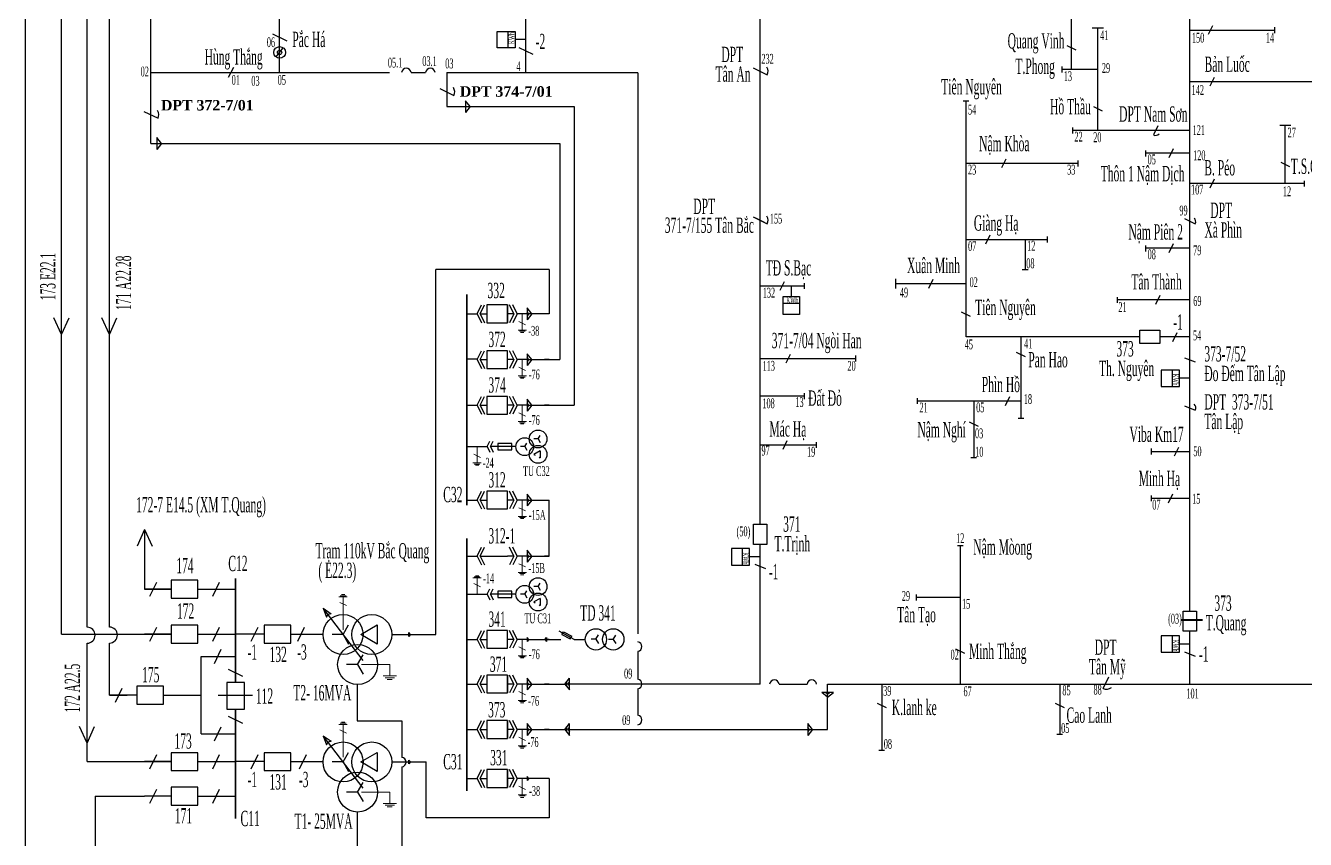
# Model space of a CAD drawing. Header units: inches. Extents: x 5954 to 16840, y 1852 to 5708.
# Drawn here: x 14500 to 15159, y 2103 to 2522 of the extents above; entities that cross this region are included whole.
import ezdxf

# ---------------------------------------------------------------- set-up
doc = ezdxf.new("R2010")
doc.units = ezdxf.units.IN
doc.header["$LTSCALE"] = 0.007
doc.header["$MEASUREMENT"] = 0
doc.layers.get('0').update_dxf_attribs({"color": 8, "lineweight": 25})
for name, color, linetype, lineweight in [('0.4+6kV', 6, 'Continuous', 25), ('DZ 22+10', 170, 'Continuous', 25), ('DZ 35', 30, 'Continuous', 25), ('DZ110', 1, 'Continuous', 25), ('TC 110', 1, 'Continuous', 35), ('TC 35', 30, 'Continuous', 35), ('Tiep dat', 7, 'Continuous', 15)]:
    doc.layers.add(name, color=color, linetype=linetype, lineweight=lineweight)
doc.layers.add('Chu', color=7, linetype='Continuous')
doc.layers.add('so', color=7, linetype='Continuous')
doc.styles.add('chu', font='times.ttf', dxfattribs={"width": 0.5, "height": 0.2})
doc.styles.get("Standard").update_dxf_attribs({"font": 'tahoma.ttf'})

msp = doc.modelspace()

# ---------------------------------------------------------------- linework, layer by layer
at = {"color": 0}
msp.add_lwpolyline([(16839.72, 1851.86), (14499.79, 1851.86), (14499.79, 3531.81), (16839.72, 3531.81)], close=True, dxfattribs=at)
at = {"layer": '0.4+6kV', "color": 170, "ltscale": 0.06}
msp.add_line((14628.8, 2505.45), (14632.55, 2510.18), dxfattribs=at)
msp.add_line((14628.8, 2505.45), (14632.55, 2510.18), dxfattribs=at)
for radius in [3.02, 3.02, 1.11]:
    msp.add_circle((14630.68, 2507.82), radius, dxfattribs=at)
at = {"layer": 'DZ 22+10', "color": 170}
for p, q in [((14670.87, 2192.59), (14673.7, 2197.5)), ((14670.87, 2192.59), (14665.2, 2192.59)), ((14670.87, 2192.59), (14673.7, 2187.69)), ((14670.55, 2182.3), (14670.55, 2163.51)), ((14670.55, 2163.51), (14693.67, 2163.51)), ((14693.67, 2163.51), (14693.67, 2144.75)), ((14693.67, 2139.86), (14693.67, 2071.73)), ((14670.87, 2126.92), (14673.7, 2131.83)), ((14670.87, 2126.92), (14665.2, 2126.92)), ((14670.87, 2126.92), (14673.7, 2122.01)), ((14670.87, 2058.38), (14670.87, 2116.62))]:
    msp.add_line(p, q, dxfattribs=at)
for centre in [(14670.87, 2192.59), (14670.87, 2126.92)]:
    msp.add_circle(centre, 10.3, dxfattribs=at)
msp.add_arc((14693.33, 2142.31), 2.47, 277.91501, 82.08499, dxfattribs=at)
at = {"layer": 'DZ 35'}
for p, q in [((14878.25, 2264.79), (14878.25, 2773.94)), ((15099.69, 2220.02), (15099.69, 2721.22)), ((14630.68, 2497.53), (14630.67, 2586.49)), ((14564.35, 2460.92), (14564.35, 2579.9)), ((15038.63, 2499.03), (15038.63, 2551.69)), ((14757.54, 2497.53), (14757.54, 2525.6)), ((15055.06, 2520.3), (15049.36, 2520.3)), ((15052.21, 2467.64), (15052.21, 2520.3)), ((15099.69, 2519.3), (15143.43, 2519.3)), ((15111.27, 2521.59), (15109.05, 2517)), ((15143.43, 2517.78), (15143.43, 2520.81)), ((14627.01, 2517.37), (14634.34, 2513.81)), ((14748.35, 2510.24), (14748.35, 2518.66)), ((14757.54, 2514.45), (14752.09, 2514.45)), ((14753.87, 2510.43), (14761.2, 2506.87)), ((15036.33, 2511.4), (15040.92, 2509.18)), ((14606.99, 2500.14), (14604.14, 2494.93)), ((14874.58, 2499.86), (14881.91, 2496.3)), ((15033.61, 2500.54), (15033.61, 2497.52)), ((14564.35, 2497.53), (14619.21, 2497.53)), ((14581.86, 2497.53), (14687.28, 2497.53)), ((14698.37, 2497.53), (14705.57, 2497.53)), ((14698.54, 2497.53), (14705.57, 2497.53)), ((14698.71, 2497.53), (14705.91, 2497.53)), ((14705.57, 2497.53), (14705.91, 2497.53)), ((14716.81, 2497.53), (14815.2, 2497.53)), ((14716.81, 2497.53), (14716.81, 2479.9)), ((14815.2, 2497.38), (14815.2, 2208.4)), ((15052.21, 2499.03), (15033.61, 2499.03)), ((15181.42, 2492.68), (15099.69, 2492.68)), ((15112.19, 2494.98), (15109.97, 2490.39)), ((14713.15, 2489.24), (14720.47, 2485.69)), ((14716.81, 2479.9), (14782.36, 2479.95)), ((14728.9, 2479.9), (14726.5, 2482.94)), ((14726.5, 2482.94), (14726.5, 2476.86)), ((14728.9, 2479.9), (14726.5, 2476.86)), ((14782.36, 2479.9), (14782.48, 2326.12)), ((14985.84, 2482.71), (14982.82, 2482.71)), ((14984.33, 2361.29), (14984.33, 2482.71)), ((15049.92, 2480.01), (15054.5, 2477.79)), ((14560.68, 2477.43), (14568.01, 2473.88)), ((15039.19, 2469.15), (15039.19, 2466.13)), ((15099.69, 2467.64), (15039.19, 2467.64)), ((15083.09, 2469.93), (15080.87, 2465.35)), ((15151.62, 2470.17), (15145.91, 2470.17)), ((15148.77, 2440.24), (15148.77, 2470.17)), ((14564.35, 2460.92), (14775.06, 2460.92)), ((14569.83, 2460.92), (14567.43, 2463.96)), ((14567.43, 2463.96), (14567.43, 2457.88)), ((14569.83, 2460.92), (14567.43, 2457.88)), ((14775.06, 2460.92), (14775.06, 2349.63)), ((15002.84, 2448.47), (15005.06, 2453.05)), ((15076.89, 2454.24), (15076.89, 2457.26)), ((15099.69, 2455.86), (15076.89, 2455.86)), ((15091.1, 2458.15), (15088.88, 2453.57)), ((14984.33, 2450.76), (15042.01, 2450.76)), ((15042.01, 2449.14), (15042.01, 2452.17)), ((15146.47, 2451.24), (15151.06, 2449.02)), ((15158.66, 2440.24), (15099.69, 2440.24)), ((15112.19, 2442.53), (15109.97, 2437.95)), ((15158.66, 2438.73), (15158.66, 2441.75)), ((14874.58, 2423.08), (14881.91, 2419.53)), ((14880.54, 2420.19), (14875.95, 2422.42)), ((15096.96, 2422.22), (15102.41, 2419.57)), ((14994.52, 2409.23), (14996.75, 2413.82)), ((14984.33, 2411.52), (15026.31, 2411.52)), ((15014.74, 2411.52), (15014.74, 2395.95)), ((15026.31, 2410.01), (15026.31, 2413.04)), ((15076.89, 2405.34), (15076.89, 2408.37)), ((15099.69, 2406.96), (15076.89, 2406.96)), ((15091.1, 2409.25), (15088.88, 2404.67)), ((14711.19, 2208.05), (14711.19, 2396.09)), ((14769.62, 2396.09), (14711.19, 2396.09)), ((14769.62, 2396.09), (14769.62, 2373.17)), ((15013.23, 2395.95), (15016.26, 2395.95)), ((14878.25, 2387.63), (14901.04, 2387.63)), ((14888.53, 2385.33), (14890.75, 2389.92)), ((14894.26, 2387.63), (14894.26, 2382.18)), ((14901.04, 2386), (14901.04, 2389.03)), ((14948.13, 2386.3), (14948.13, 2391.14)), ((14984.33, 2388.72), (14948.13, 2388.72)), ((14965.12, 2386.43), (14967.34, 2391.01)), ((15062.12, 2381.83), (15062.12, 2378.81)), ((15084.09, 2382.61), (15081.86, 2378.03)), ((14732.43, 2373.17), (14734.65, 2377.75)), ((14734.05, 2373.17), (14736.27, 2377.75)), ((14748.04, 2377.75), (14748.04, 2368.6)), ((14751.41, 2373.17), (14749.19, 2377.75)), ((14753.03, 2373.17), (14750.81, 2377.75)), ((14760.67, 2373.17), (14758.28, 2376.21)), ((14758.28, 2376.21), (14758.28, 2370.14)), ((14759.07, 2373.17), (14758.28, 2374.19)), ((14758.28, 2374.19), (14758.28, 2372.16)), ((14898.47, 2378.43), (14890.05, 2378.43)), ((14986.62, 2371.81), (14982.04, 2374.04)), ((15099.69, 2380.32), (15062.12, 2380.32)), ((14727.19, 2373.17), (14732.43, 2373.17)), ((14732.43, 2373.17), (14734.65, 2368.6)), ((14734.05, 2373.17), (14737.42, 2373.17)), ((14734.05, 2373.17), (14736.27, 2368.6)), ((14750.79, 2373.17), (14748.04, 2373.17)), ((14751.41, 2373.17), (14748.04, 2373.17)), ((14751.41, 2373.17), (14749.19, 2368.6)), ((14753.03, 2373.17), (14750.81, 2368.6)), ((14758.28, 2373.17), (14753.03, 2373.17)), ((14759.07, 2373.17), (14758.28, 2372.16)), ((14760.67, 2373.17), (14758.28, 2370.14)), ((14769.62, 2373.17), (14759.07, 2373.17)), ((15052.56, 2361.29), (14984.33, 2361.29)), ((15012.63, 2361.29), (15012.63, 2319.44)), ((15073.9, 2361.29), (15052.56, 2361.29)), ((15099.69, 2361.29), (15084.21, 2361.29)), ((15090.84, 2359), (15093.06, 2363.58)), ((14732.43, 2349.63), (14734.65, 2354.2)), ((14734.05, 2349.63), (14736.27, 2354.2)), ((14751.41, 2349.63), (14749.19, 2354.2)), ((14753.03, 2349.63), (14750.81, 2354.2)), ((14727.19, 2350.06), (14732.43, 2350.06)), ((14732.43, 2349.63), (14734.65, 2345.05)), ((14734.05, 2349.63), (14737.42, 2349.63)), ((14734.05, 2349.63), (14736.27, 2345.05)), ((14750.79, 2349.63), (14748.04, 2349.63)), ((14751.41, 2349.63), (14748.04, 2349.63)), ((14751.41, 2349.63), (14749.19, 2345.05)), ((14753.03, 2349.63), (14750.81, 2345.05)), ((14758.28, 2349.63), (14753.03, 2349.63)), ((14760.67, 2349.63), (14758.28, 2352.66)), ((14758.28, 2352.66), (14758.28, 2346.59)), ((14759.07, 2349.63), (14758.28, 2350.64)), ((14758.28, 2350.64), (14758.28, 2348.61)), ((14759.07, 2349.63), (14758.28, 2348.61)), ((14760.67, 2349.63), (14758.28, 2346.59)), ((14759.07, 2349.63), (14775.06, 2349.63)), ((14769.62, 2349.63), (14767.06, 2349.63)), ((14878.25, 2350.18), (14927.55, 2350.18)), ((14891.64, 2347.89), (14893.87, 2352.47)), ((14927.55, 2348.66), (14927.55, 2351.68)), ((15014.92, 2351.12), (15010.34, 2353.35)), ((15096.94, 2350.61), (15102.43, 2348.39)), ((15090.5, 2344.23), (15090.5, 2335.81)), ((15099.69, 2340.02), (15094.24, 2340.02)), ((14732.43, 2326.12), (14734.65, 2330.7)), ((14734.05, 2326.12), (14736.27, 2330.7)), ((14751.41, 2326.12), (14749.19, 2330.7)), ((14753.03, 2326.12), (14750.81, 2330.7)), ((14760.67, 2326.12), (14758.28, 2329.16)), ((14758.28, 2329.16), (14758.28, 2323.09)), ((14878.25, 2330.93), (14901.04, 2330.93)), ((14901.04, 2329.3), (14901.04, 2332.33)), ((14959.33, 2326.77), (14959.33, 2329.8)), ((15012.63, 2328.29), (14959.33, 2328.29)), ((14988.27, 2328.29), (14988.27, 2299.01)), ((15004.74, 2326), (15006.96, 2330.58)), ((14727.19, 2326.12), (14732.43, 2326.12)), ((14732.43, 2326.12), (14734.65, 2321.55)), ((14734.05, 2326.12), (14737.42, 2326.12)), ((14734.05, 2326.12), (14736.27, 2321.55)), ((14750.79, 2326.12), (14748.04, 2326.12)), ((14751.41, 2326.12), (14748.04, 2326.12)), ((14751.41, 2326.12), (14749.19, 2321.55)), ((14753.03, 2326.12), (14750.81, 2321.55)), ((14758.28, 2326.12), (14753.03, 2326.12)), ((14759.07, 2326.12), (14758.28, 2327.14)), ((14758.28, 2327.14), (14758.28, 2325.11)), ((14759.07, 2326.12), (14758.28, 2325.11)), ((14760.67, 2326.12), (14758.28, 2323.09)), ((14759.07, 2326.12), (14782.48, 2326.12)), ((14769.62, 2326.12), (14767.06, 2326.12)), ((15096.94, 2325.88), (15102.43, 2323.66)), ((14985.98, 2317.61), (14990.56, 2315.38)), ((15011.12, 2319.44), (15014.14, 2319.44)), ((14763.83, 2308.75), (14761.72, 2308.75)), ((14763.83, 2308.75), (14764.88, 2310.58)), ((14763.83, 2308.75), (14764.88, 2306.93)), ((14890.03, 2303.44), (14892.25, 2308.02)), ((14727.19, 2304.79), (14737.67, 2304.79)), ((14737.67, 2304.79), (14739.05, 2307.62)), ((14737.67, 2304.79), (14739.05, 2301.96)), ((14739.3, 2304.79), (14740.67, 2307.62)), ((14752.38, 2304.79), (14739.3, 2304.79)), ((14739.3, 2304.79), (14740.67, 2301.96)), ((14743.03, 2306.39), (14743.03, 2303.18)), ((14750.33, 2306.39), (14743.03, 2306.39)), ((14743.03, 2303.18), (14750.33, 2303.18)), ((14750.33, 2303.18), (14750.33, 2306.39)), ((14756.96, 2304.79), (14754.85, 2304.79)), ((14756.96, 2304.79), (14758.01, 2306.61)), ((14756.96, 2304.79), (14758.01, 2302.96)), ((14764.88, 2302.65), (14761.72, 2300.82)), ((14764.88, 2302.65), (14764.88, 2299)), ((14878.25, 2305.73), (14907.26, 2305.73)), ((14907.26, 2304.11), (14907.26, 2307.13)), ((15079.76, 2303.8), (15079.76, 2300.77)), ((15079.76, 2302.29), (15099.69, 2302.29)), ((15091.69, 2299.99), (15093.92, 2304.58)), ((14761.72, 2300.82), (14762.4, 2300.43)), ((14764.33, 2299.32), (14764.88, 2299)), ((14989.78, 2299.01), (14986.76, 2299.01)), ((14732.43, 2277.27), (14734.65, 2281.85)), ((14734.05, 2277.27), (14736.27, 2281.85)), ((14751.41, 2277.27), (14749.19, 2281.85)), ((14753.03, 2277.27), (14750.81, 2281.85)), ((14727.19, 2277.27), (14732.43, 2277.27)), ((14732.43, 2277.27), (14734.65, 2272.69)), ((14734.05, 2277.27), (14737.42, 2277.27)), ((14734.05, 2277.27), (14736.27, 2272.69)), ((14750.79, 2277.27), (14748.04, 2277.27)), ((14751.41, 2277.27), (14748.04, 2277.27)), ((14751.41, 2277.27), (14749.19, 2272.69)), ((14753.03, 2277.27), (14750.81, 2272.69)), ((14758.28, 2277.27), (14753.03, 2277.27)), ((14760.67, 2277.27), (14758.28, 2280.31)), ((14758.28, 2280.31), (14758.28, 2274.23)), ((14759.07, 2277.27), (14758.28, 2278.28)), ((14758.28, 2278.28), (14758.28, 2276.26)), ((14759.07, 2277.27), (14758.28, 2276.26)), ((14760.67, 2277.27), (14758.28, 2274.23)), ((14759.07, 2277.27), (14769.62, 2277.27)), ((14769.62, 2248.42), (14769.62, 2277.27)), ((15079.76, 2279.7), (15079.76, 2276.68)), ((15079.76, 2278.19), (15099.69, 2278.19)), ((15088.61, 2275.9), (15090.83, 2280.48)), ((14732.43, 2248.42), (14734.65, 2252.99)), ((14734.05, 2248.42), (14736.27, 2252.99)), ((14751.41, 2248.42), (14749.19, 2252.99)), ((14753.03, 2248.42), (14750.81, 2252.99)), ((14760.67, 2248.42), (14758.28, 2251.45)), ((14758.28, 2251.45), (14758.28, 2245.38)), ((14759.07, 2248.42), (14758.28, 2249.43)), ((14758.28, 2249.43), (14758.28, 2247.4)), ((14869.05, 2252.25), (14869.05, 2243.83)), ((14878.25, 2182.53), (14878.25, 2254.47)), ((14979.9, 2253.85), (14982.92, 2253.85)), ((14981.41, 2182.53), (14981.41, 2253.85)), ((14727.19, 2248.42), (14732.43, 2248.42)), ((14732.43, 2248.42), (14734.65, 2243.84)), ((14734.05, 2248.42), (14748.04, 2248.42)), ((14734.05, 2248.42), (14736.27, 2243.84)), ((14750.79, 2248.42), (14748.04, 2248.42)), ((14751.41, 2248.42), (14748.04, 2248.42)), ((14751.41, 2248.42), (14749.19, 2243.84)), ((14753.03, 2248.42), (14750.81, 2243.84)), ((14758.28, 2248.42), (14753.03, 2248.42)), ((14759.07, 2248.42), (14758.28, 2247.4)), ((14760.67, 2248.42), (14758.28, 2245.38)), ((14759.07, 2248.42), (14769.62, 2248.42)), ((14769.62, 2248.42), (14767.06, 2248.42)), ((14878.25, 2248.04), (14872.8, 2248.04)), ((14875.5, 2244.23), (14880.99, 2242.01)), ((14727.19, 2228.75), (14737.67, 2228.75)), ((14737.67, 2228.75), (14739.05, 2231.58)), ((14737.67, 2228.75), (14739.05, 2225.92)), ((14739.3, 2228.75), (14740.67, 2231.58)), ((14752.38, 2228.75), (14739.3, 2228.75)), ((14739.3, 2228.75), (14740.67, 2225.92)), ((14743.03, 2230.36), (14743.03, 2227.14)), ((14750.33, 2230.36), (14743.03, 2230.36)), ((14750.33, 2227.14), (14750.33, 2230.36)), ((14756.96, 2228.75), (14754.85, 2228.75)), ((14756.96, 2228.75), (14758.01, 2230.57)), ((14756.96, 2228.75), (14758.01, 2226.93)), ((14763.83, 2232.71), (14761.72, 2232.71)), ((14763.83, 2232.71), (14764.88, 2234.54)), ((14763.83, 2232.71), (14764.88, 2230.89)), ((14743.03, 2227.14), (14750.33, 2227.14)), ((14764.88, 2226.61), (14761.72, 2224.79)), ((14761.72, 2224.79), (14762.4, 2224.39)), ((14764.33, 2223.28), (14764.88, 2222.96)), ((14764.88, 2226.61), (14764.88, 2222.96)), ((14958.62, 2228.66), (14958.62, 2225.63)), ((14981.41, 2227.04), (14958.62, 2227.04)), ((14672.47, 2208.05), (14680.97, 2212.96)), ((14680.97, 2212.96), (14680.97, 2203.14)), ((14697.32, 2207.04), (14697.32, 2209.07)), ((14698.12, 2208.05), (14697.32, 2209.07)), ((14732.43, 2205.54), (14734.65, 2210.11)), ((14734.05, 2205.54), (14736.27, 2210.11)), ((14751.41, 2205.54), (14749.19, 2210.11)), ((14753.03, 2205.54), (14750.81, 2210.11)), ((14782.45, 2205.54), (14774.7, 2209.69)), ((14776.14, 2208.05), (14776.86, 2209.4)), ((14776.86, 2209.4), (14781.16, 2207.1)), ((14878.25, 2182.53), (14878.25, 2212.34)), ((15099.69, 2182.53), (15099.69, 2209.71)), ((14680.97, 2203.14), (14672.47, 2208.05)), ((14688.44, 2208.05), (14697.32, 2208.05)), ((14698.12, 2208.05), (14697.32, 2207.04)), ((14698.12, 2208.05), (14711.19, 2208.05)), ((14727.19, 2205.54), (14732.43, 2205.54)), ((14732.43, 2205.54), (14734.65, 2200.96)), ((14734.05, 2205.54), (14737.42, 2205.54)), ((14734.05, 2205.54), (14736.27, 2200.96)), ((14750.79, 2205.54), (14748.04, 2205.54)), ((14751.41, 2205.54), (14748.04, 2205.54)), ((14751.41, 2205.54), (14749.19, 2200.96)), ((14753.03, 2205.54), (14750.81, 2200.96)), ((14758.28, 2205.54), (14753.03, 2205.54)), ((14759.07, 2205.54), (14758.28, 2206.55)), ((14758.28, 2206.55), (14758.28, 2204.52)), ((14759.07, 2205.54), (14758.28, 2204.52)), ((14759.07, 2205.54), (14771.67, 2205.54)), ((14764.61, 2205.54), (14767.34, 2205.54)), ((14769.62, 2205.54), (14767.06, 2205.54)), ((14767.34, 2205.54), (14768.14, 2206.55)), ((14767.34, 2205.54), (14768.14, 2204.52)), ((14768.14, 2206.55), (14768.14, 2204.52)), ((14768.14, 2205.54), (14775.55, 2205.54)), ((14776.14, 2208.05), (14780.43, 2205.75)), ((14780.43, 2205.75), (14781.16, 2207.1)), ((14782.45, 2205.54), (14788.12, 2205.54)), ((14793.65, 2205.6), (14791.12, 2205.6)), ((14793.65, 2205.6), (14794.91, 2207.79)), ((14793.65, 2205.6), (14794.91, 2203.42)), ((14802.58, 2205.54), (14800.05, 2205.54)), ((14802.58, 2205.54), (14803.84, 2207.72)), ((14802.58, 2205.54), (14803.84, 2203.35)), ((15090.5, 2207.31), (15090.5, 2198.89)), ((15099.69, 2203.1), (15094.24, 2203.1)), ((14815.2, 2199.37), (14815.2, 2184.97)), ((14983.7, 2198.31), (14979.12, 2200.53)), ((15096.94, 2199.1), (15102.43, 2196.88)), ((14732.43, 2182.53), (14734.65, 2187.11)), ((14734.05, 2182.53), (14736.27, 2187.11)), ((14748.04, 2187.11), (14748.04, 2177.95)), ((14751.41, 2182.53), (14749.19, 2187.11)), ((14753.03, 2182.53), (14750.81, 2187.11)), ((14760.67, 2182.53), (14758.28, 2185.57)), ((14758.28, 2185.57), (14758.28, 2179.49)), ((14759.07, 2182.53), (14758.28, 2183.54)), ((14758.28, 2183.54), (14758.28, 2181.52)), ((14777.62, 2182.53), (14780.01, 2185.57)), ((14777.62, 2182.53), (14778.42, 2183.54)), ((14778.42, 2183.54), (14778.42, 2181.52)), ((14779.21, 2182.53), (14780.01, 2183.54)), ((14780.01, 2179.49), (14780.01, 2185.57)), ((14780.01, 2181.52), (14780.01, 2183.54)), ((15054.95, 2180.24), (15057.88, 2186.29)), ((14727.19, 2182.53), (14732.43, 2182.53)), ((14732.43, 2182.53), (14734.65, 2177.95)), ((14734.05, 2182.53), (14737.42, 2182.53)), ((14734.05, 2182.53), (14736.27, 2177.95)), ((14750.79, 2182.53), (14748.04, 2182.53)), ((14751.41, 2182.53), (14748.04, 2182.53)), ((14751.41, 2182.53), (14749.19, 2177.95)), ((14753.03, 2182.53), (14750.81, 2177.95)), ((14758.28, 2182.53), (14753.03, 2182.53)), ((14759.07, 2182.53), (14758.28, 2181.52)), ((14760.67, 2182.53), (14758.28, 2179.49)), ((14759.07, 2182.53), (14777.62, 2182.53)), ((14769.62, 2182.53), (14767.06, 2182.53)), ((14777.62, 2182.53), (14778.42, 2181.52)), ((14777.62, 2182.53), (14780.01, 2179.49)), ((14779.21, 2182.53), (14780.01, 2181.52)), ((14878.25, 2182.53), (14780.01, 2182.53)), ((14815.2, 2180.09), (14815.2, 2166.48)), ((14888.02, 2182.53), (14902.42, 2182.53)), ((14888.02, 2182.53), (14902.08, 2182.53)), ((14888.02, 2182.53), (14902.42, 2182.53)), ((14902.08, 2182.53), (14902.42, 2182.53)), ((14913, 2175.75), (14909.96, 2178.14)), ((14916.03, 2178.14), (14909.96, 2178.14)), ((14913, 2177.34), (14911.98, 2178.14)), ((14914.01, 2178.14), (14911.98, 2178.14)), ((14913, 2182.53), (14939.97, 2182.53)), ((14913, 2159.11), (14913, 2182.53)), ((14913, 2177.34), (14914.01, 2178.14)), ((14913, 2175.75), (14916.03, 2178.14)), ((14926.48, 2182.53), (15205.57, 2182.53)), ((14940.88, 2182.53), (14940.88, 2148.24)), ((15032.59, 2182.53), (15032.59, 2156.61)), ((14938.59, 2172.61), (14943.17, 2170.39)), ((15030.29, 2172.61), (15034.88, 2170.39)), ((14732.43, 2159.11), (14734.65, 2163.69)), ((14734.05, 2159.11), (14736.27, 2163.69)), ((14748.04, 2163.69), (14748.04, 2154.53)), ((14751.41, 2159.11), (14749.19, 2163.69)), ((14753.03, 2159.11), (14750.81, 2163.69)), ((14727.19, 2159.11), (14732.43, 2159.11)), ((14732.43, 2159.11), (14734.65, 2154.53)), ((14734.05, 2159.11), (14737.42, 2159.11)), ((14734.05, 2159.11), (14736.27, 2154.53)), ((14750.79, 2159.11), (14748.04, 2159.11)), ((14751.41, 2159.11), (14748.04, 2159.11)), ((14751.41, 2159.11), (14749.19, 2154.53)), ((14753.03, 2159.11), (14750.81, 2154.53)), ((14758.28, 2159.11), (14753.03, 2159.11)), ((14760.67, 2159.11), (14758.28, 2162.15)), ((14758.28, 2162.15), (14758.28, 2156.07)), ((14759.07, 2159.11), (14758.28, 2160.12)), ((14758.28, 2160.12), (14758.28, 2158.1)), ((14759.07, 2159.11), (14758.28, 2158.1)), ((14760.67, 2159.11), (14758.28, 2156.07)), ((14759.07, 2159.11), (14777.62, 2159.11)), ((14769.62, 2159.11), (14767.06, 2159.11)), ((14777.62, 2159.11), (14780.01, 2162.15)), ((14777.62, 2159.11), (14778.42, 2160.12)), ((14777.62, 2159.11), (14778.42, 2158.1)), ((14777.62, 2159.11), (14780.01, 2156.07)), ((14778.42, 2160.12), (14778.42, 2158.1)), ((14779.21, 2159.11), (14780.01, 2160.12)), ((14779.21, 2159.11), (14780.01, 2158.1)), ((14780.01, 2156.07), (14780.01, 2162.15)), ((14780.01, 2158.1), (14780.01, 2160.12)), ((14780.01, 2159.11), (14913, 2159.11)), ((14905.27, 2159.11), (14902.87, 2162.15)), ((14902.87, 2162.15), (14902.87, 2156.07)), ((14903.67, 2159.11), (14902.87, 2160.12)), ((14902.87, 2160.12), (14902.87, 2158.1)), ((14903.67, 2159.11), (14902.87, 2158.1)), ((14905.27, 2159.11), (14902.87, 2156.07)), ((15034.1, 2156.61), (15031.07, 2156.61)), ((14672.47, 2142.38), (14680.97, 2147.29)), ((14680.97, 2147.29), (14680.97, 2137.47)), ((14697.32, 2141.37), (14697.32, 2143.39)), ((14698.12, 2142.38), (14697.32, 2143.39)), ((14942.39, 2148.24), (14939.37, 2148.24)), ((14680.97, 2137.47), (14672.47, 2142.38)), ((14688.44, 2142.38), (14697.32, 2142.38)), ((14698.12, 2142.38), (14697.32, 2141.37)), ((14698.12, 2142.38), (14706.2, 2142.38)), ((14706.2, 2113.63), (14706.2, 2142.38)), ((14732.43, 2133.88), (14734.65, 2138.46)), ((14734.05, 2133.88), (14736.27, 2138.46)), ((14748.04, 2138.46), (14748.04, 2129.31)), ((14751.41, 2133.88), (14749.19, 2138.46)), ((14753.03, 2133.88), (14750.81, 2138.46)), ((14727.19, 2133.88), (14732.43, 2133.88)), ((14732.43, 2133.88), (14734.65, 2129.31)), ((14734.05, 2133.88), (14737.42, 2133.88)), ((14734.05, 2133.88), (14736.27, 2129.31)), ((14750.79, 2133.88), (14748.04, 2133.88)), ((14751.41, 2133.88), (14748.04, 2133.88)), ((14751.41, 2133.88), (14749.19, 2129.31)), ((14753.03, 2133.88), (14750.81, 2129.31)), ((14758.28, 2133.88), (14753.03, 2133.88)), ((14759.07, 2133.88), (14758.28, 2134.9)), ((14758.28, 2134.9), (14758.28, 2132.87)), ((14759.07, 2133.88), (14758.28, 2132.87)), ((14769.62, 2133.88), (14759.07, 2133.88)), ((14769.62, 2133.88), (14769.62, 2113.63)), ((14769.62, 2113.63), (14706.2, 2113.63))]:
    msp.add_line(p, q, dxfattribs=at)
for points in [[(14752.09, 2518.66), (14752.09, 2510.24), (14742.75, 2510.24), (14742.75, 2518.66)], [(14890.05, 2382.18), (14898.47, 2382.18), (14898.47, 2372.84), (14890.05, 2372.84)], [(14737.42, 2377.75), (14737.42, 2368.6), (14748.04, 2368.6), (14748.04, 2377.75)], [(15084.21, 2357.85), (15073.9, 2357.85), (15073.9, 2364.73), (15084.21, 2364.73)], [(14737.42, 2354.2), (14737.42, 2345.05), (14748.04, 2345.05), (14748.04, 2354.2)], [(15094.24, 2335.81), (15094.24, 2344.23), (15084.9, 2344.23), (15084.9, 2335.81)], [(14737.42, 2330.7), (14737.42, 2321.55), (14748.04, 2321.55), (14748.04, 2330.7)], [(14737.42, 2281.85), (14737.42, 2272.69), (14748.04, 2272.69), (14748.04, 2281.85)], [(14874.81, 2254.47), (14874.81, 2264.79), (14881.68, 2264.79), (14881.68, 2254.47)], [(14872.8, 2243.83), (14872.8, 2252.25), (14863.46, 2252.25), (14863.46, 2243.83)], [(15096.25, 2209.71), (15096.25, 2220.02), (15103.12, 2220.02), (15103.12, 2209.71)], [(14737.42, 2210.11), (14737.42, 2200.96), (14748.04, 2200.96), (14748.04, 2210.11)], [(15094.24, 2198.89), (15094.24, 2207.31), (15084.9, 2207.31), (15084.9, 2198.89)], [(14737.42, 2187.11), (14737.42, 2177.95), (14748.04, 2177.95), (14748.04, 2187.11)], [(14737.42, 2163.69), (14737.42, 2154.53), (14748.04, 2154.53), (14748.04, 2163.69)], [(14737.42, 2138.46), (14737.42, 2129.31), (14748.04, 2129.31), (14748.04, 2138.46)]]:
    msp.add_lwpolyline(points, close=True, dxfattribs=at)
for centre, radius in [((14756.96, 2304.79), 4.58), ((14763.83, 2308.75), 4.58), ((14763.83, 2300.82), 4.58), ((14763.83, 2232.71), 4.58), ((14756.96, 2228.75), 4.58), ((14763.83, 2224.79), 4.58), ((14678.14, 2208.05), 10.3), ((14793.61, 2205.54), 5.49), ((14802.58, 2205.54), 5.49), ((14678.14, 2142.38), 10.3)]:
    msp.add_circle(centre, radius, dxfattribs=at)
for centre, radius, start, end in [((14695.93, 2497.19), 2.47, 7.91501, 172.08499), ((14708.35, 2497.19), 2.47, 7.91501, 172.08499), ((14878.25, 2498.08), 4.07, 334.12461, 31.65355), ((14716.81, 2487.47), 4.07, 334.12461, 33.01565), ((14564.35, 2475.66), 4.07, 334.12461, 33.01565), ((15081.98, 2467.64), 2.55, 244.12461, 316.34288), ((14878.25, 2421.3), 4.07, 334.12461, 31.65355), ((15100.12, 2420.69), 2.55, 334.12461, 46.3109), ((15100.14, 2324.77), 2.55, 334.12461, 46.3109), ((14814.86, 2201.82), 2.47, 277.91501, 82.08499), ((14814.86, 2182.53), 2.47, 277.91501, 82.08499), ((14885.58, 2182.19), 2.47, 7.91501, 172.08499), ((14904.86, 2182.19), 2.47, 7.91501, 172.08499), ((15056.72, 2183.91), 4.07, 244.12461, 309.67767), ((14814.86, 2164.04), 2.47, 277.91501, 82.08499)]:
    msp.add_arc(centre, radius, start, end, dxfattribs=at)
at = {"layer": 'DZ110', "color": 1}
for p, q in [((14518.32, 2208.24), (14518.32, 3469.78)), ((14531.48, 2281.89), (14531.48, 3437.33)), ((14542.98, 2281.89), (14542.98, 3413.17)), ((14542.98, 2211.87), (14542.98, 2566.97)), ((14518.32, 2362.48), (14514.42, 2371.08)), ((14518.32, 2362.48), (14522.22, 2371.08)), ((14542.98, 2362.48), (14539.09, 2371.08)), ((14542.98, 2362.48), (14546.88, 2371.08)), ((14531.48, 2211.78), (14531.48, 2327.78)), ((14542.98, 2246.3), (14542.98, 2273.66)), ((14561.13, 2262.16), (14557.24, 2253.57)), ((14561.13, 2262.16), (14561.13, 2231.38)), ((14561.13, 2262.16), (14565.02, 2253.57)), ((14561.13, 2231.38), (14574.87, 2231.38)), ((14574.87, 2231.38), (14561.13, 2231.38)), ((14563.78, 2227.72), (14567.33, 2235.05)), ((14588.6, 2231.38), (14608, 2231.38)), ((14588.6, 2231.38), (14594.51, 2231.38)), ((14596.21, 2227.72), (14599.76, 2235.05)), ((14673.65, 2194.65), (14653.18, 2221.6)), ((14653.18, 2221.6), (14654.9, 2216.94)), ((14653.18, 2221.6), (14657.21, 2218.7)), ((14654.9, 2216.94), (14655.68, 2218.31)), ((14657.21, 2218.7), (14655.68, 2218.31)), ((14563.78, 2204.57), (14567.33, 2211.9)), ((14596.21, 2204.57), (14599.76, 2211.9)), ((14616.02, 2204.57), (14619.57, 2211.9)), ((14640.01, 2204.57), (14643.56, 2211.9)), ((14663.34, 2208.05), (14666.18, 2212.96)), ((14518.32, 2208.24), (14574.87, 2208.24)), ((14531.48, 2142.56), (14531.48, 2203.56)), ((14542.98, 2176.81), (14542.98, 2203.65)), ((14574.87, 2208.24), (14561.13, 2208.24)), ((14588.6, 2208.24), (14608, 2208.24)), ((14588.6, 2208.24), (14602.33, 2208.24)), ((14622.76, 2208.24), (14608, 2208.24)), ((14636.49, 2208.24), (14653.04, 2208.24)), ((14663.34, 2208.05), (14657.67, 2208.05)), ((14663.34, 2208.05), (14666.18, 2203.14)), ((14590.27, 2156.86), (14590.27, 2196.74)), ((14590.27, 2196.74), (14608, 2196.74)), ((14597.04, 2193.08), (14600.6, 2200.41)), ((14611.66, 2186.47), (14604.34, 2190.02)), ((14542.98, 2176.81), (14552.09, 2176.8)), ((14557.14, 2176.8), (14543.41, 2176.8)), ((14546.05, 2173.14), (14549.6, 2180.47)), ((14570.87, 2176.8), (14590.27, 2176.8)), ((14570.87, 2176.8), (14584.61, 2176.8)), ((14598.96, 2176.8), (14616.7, 2176.8)), ((14611.66, 2162.21), (14604.34, 2165.76)), ((14531.48, 2152.05), (14527.59, 2160.64)), ((14531.48, 2152.05), (14535.37, 2160.64)), ((14590.27, 2156.86), (14608, 2156.86)), ((14597.04, 2153.2), (14600.6, 2160.53)), ((14673.65, 2128.97), (14653.18, 2155.93)), ((14653.18, 2155.93), (14654.9, 2151.27)), ((14653.18, 2155.93), (14657.21, 2153.03)), ((14654.9, 2151.27), (14655.68, 2152.64)), ((14657.21, 2153.03), (14655.68, 2152.64)), ((14563.78, 2138.9), (14567.33, 2146.23)), ((14596.21, 2138.9), (14599.76, 2146.23)), ((14616.02, 2138.9), (14619.57, 2146.23)), ((14640.91, 2138.89), (14644.46, 2146.21)), ((14663.34, 2142.38), (14666.18, 2147.29)), ((14531.48, 2142.56), (14574.87, 2142.56)), ((14574.87, 2142.56), (14561.13, 2142.56)), ((14588.6, 2142.56), (14608, 2142.56)), ((14588.6, 2142.56), (14602.33, 2142.56)), ((14622.74, 2142.56), (14608, 2142.56)), ((14636.47, 2142.56), (14653.04, 2142.56)), ((14663.34, 2142.38), (14657.67, 2142.38)), ((14663.34, 2142.38), (14666.18, 2137.47)), ((14535.65, 2124.8), (14561.13, 2124.8)), ((14535.65, 2124.8), (14535.65, 2082.38)), ((14574.87, 2124.8), (14561.13, 2124.8)), ((14563.78, 2121.14), (14567.33, 2128.46)), ((14588.6, 2124.8), (14608, 2124.8)), ((14588.6, 2124.8), (14602.33, 2124.8)), ((14596.21, 2121.14), (14599.76, 2128.46))]:
    msp.add_line(p, q, dxfattribs=at)
at = {"layer": 'DZ110', "lineweight": 40}
msp.add_line((15094.95, 2215.65), (15106.15, 2215.54), dxfattribs=at)
at = {"layer": 'DZ110', "color": 1}
for points in [[(14574.87, 2226.81), (14588.6, 2226.81), (14588.6, 2235.96), (14574.87, 2235.96)], [(14574.87, 2203.66), (14588.6, 2203.66), (14588.6, 2212.81), (14574.87, 2212.81)], [(14622.76, 2203.66), (14636.49, 2203.66), (14636.49, 2212.81), (14622.76, 2212.81)], [(14612.58, 2169.53), (14612.58, 2183.26), (14603.42, 2183.26), (14603.42, 2169.53)], [(14557.14, 2172.23), (14570.87, 2172.23), (14570.87, 2181.38), (14557.14, 2181.38)], [(14574.87, 2137.99), (14588.6, 2137.99), (14588.6, 2147.14), (14574.87, 2147.14)], [(14622.74, 2137.99), (14636.47, 2137.99), (14636.47, 2147.14), (14622.74, 2147.14)], [(14574.87, 2120.22), (14588.6, 2120.22), (14588.6, 2129.37), (14574.87, 2129.37)]]:
    msp.add_lwpolyline(points, close=True, dxfattribs=at)
for centre in [(14663.34, 2208.05), (14663.34, 2142.38)]:
    msp.add_circle(centre, 10.3, dxfattribs=at)
for centre in [(14531.48, 2207.67), (14542.98, 2207.76)]:
    msp.add_arc(centre, 4.11, 270, 90, dxfattribs=at)
at = {"layer": 'TC 110', "color": 1}
for p, q in [((14608, 2236.95), (14608, 2183.26)), ((14608, 2169.53), (14608, 2113.28))]:
    msp.add_line(p, q, dxfattribs=at)
at = {"layer": 'TC 35'}
for p, q in [((14727.19, 2383.15), (14727.19, 2274.6)), ((14727.19, 2257.48), (14727.19, 2127.53))]:
    msp.add_line(p, q, dxfattribs=at)
at = {"layer": 'Tiep dat'}
for p, q in [((14753.94, 2369.26), (14757.37, 2367.6)), ((14755.65, 2373.17), (14755.65, 2364.76)), ((14753.51, 2364.76), (14757.8, 2364.76)), ((14753.51, 2364.76), (14757.8, 2364.76)), ((14753.51, 2364.76), (14757.8, 2364.76)), ((14754.19, 2364.18), (14757.12, 2364.18)), ((14754.19, 2364.18), (14757.12, 2364.18)), ((14754.19, 2364.18), (14757.12, 2364.18)), ((14754.85, 2363.61), (14756.46, 2363.61)), ((14754.85, 2363.61), (14756.46, 2363.61)), ((14754.85, 2363.61), (14756.46, 2363.61)), ((14755.65, 2349.63), (14755.65, 2341.21)), ((14753.51, 2341.21), (14757.8, 2341.21)), ((14753.51, 2341.21), (14757.8, 2341.21)), ((14753.51, 2341.21), (14757.8, 2341.21)), ((14753.94, 2345.71), (14757.37, 2344.05)), ((14754.19, 2340.63), (14757.12, 2340.63)), ((14754.19, 2340.63), (14757.12, 2340.63)), ((14754.19, 2340.63), (14757.12, 2340.63)), ((14754.85, 2340.06), (14756.46, 2340.06)), ((14754.85, 2340.06), (14756.46, 2340.06)), ((14754.85, 2340.06), (14756.46, 2340.06)), ((14753.94, 2322.21), (14757.37, 2320.55)), ((14755.65, 2326.12), (14755.65, 2317.71)), ((14753.51, 2317.71), (14757.8, 2317.71)), ((14753.51, 2317.71), (14757.8, 2317.71)), ((14753.51, 2317.71), (14757.8, 2317.71)), ((14754.19, 2317.13), (14757.12, 2317.13)), ((14754.19, 2317.13), (14757.12, 2317.13)), ((14754.19, 2317.13), (14757.12, 2317.13)), ((14754.85, 2316.56), (14756.46, 2316.56)), ((14754.85, 2316.56), (14756.46, 2316.56)), ((14754.85, 2316.56), (14756.46, 2316.56)), ((14732.43, 2304.79), (14732.43, 2296.38)), ((14730.28, 2296.38), (14734.58, 2296.38)), ((14730.28, 2296.38), (14734.58, 2296.38)), ((14730.28, 2296.38), (14734.58, 2296.38)), ((14730.71, 2300.87), (14734.15, 2299.21)), ((14730.96, 2295.79), (14733.9, 2295.79)), ((14730.96, 2295.79), (14733.9, 2295.79)), ((14730.96, 2295.79), (14733.9, 2295.79)), ((14731.62, 2295.22), (14733.24, 2295.22)), ((14731.62, 2295.22), (14733.24, 2295.22)), ((14731.62, 2295.22), (14733.24, 2295.22)), ((14755.65, 2277.27), (14755.65, 2268.86)), ((14753.51, 2268.86), (14757.8, 2268.86)), ((14753.51, 2268.86), (14757.8, 2268.86)), ((14753.51, 2268.86), (14757.8, 2268.86)), ((14753.94, 2273.36), (14757.37, 2271.69)), ((14754.19, 2268.27), (14757.12, 2268.27)), ((14754.19, 2268.27), (14757.12, 2268.27)), ((14754.19, 2268.27), (14757.12, 2268.27)), ((14754.85, 2267.7), (14756.46, 2267.7)), ((14754.85, 2267.7), (14756.46, 2267.7)), ((14753.94, 2244.5), (14757.37, 2242.84)), ((14755.65, 2248.42), (14755.65, 2240.01)), ((14734.58, 2237.16), (14730.28, 2237.16)), ((14734.58, 2237.16), (14730.28, 2237.16)), ((14734.58, 2237.16), (14730.28, 2237.16)), ((14733.9, 2237.75), (14730.96, 2237.75)), ((14733.9, 2237.75), (14730.96, 2237.75)), ((14733.9, 2237.75), (14730.96, 2237.75)), ((14733.24, 2238.32), (14731.62, 2238.32)), ((14733.24, 2238.32), (14731.62, 2238.32)), ((14733.24, 2238.32), (14731.62, 2238.32)), ((14732.43, 2228.75), (14732.43, 2237.16)), ((14753.51, 2240.01), (14757.8, 2240.01)), ((14753.51, 2240.01), (14757.8, 2240.01)), ((14753.51, 2240.01), (14757.8, 2240.01)), ((14754.19, 2239.42), (14757.12, 2239.42)), ((14754.19, 2239.42), (14757.12, 2239.42)), ((14754.19, 2239.42), (14757.12, 2239.42)), ((14754.85, 2238.85), (14756.46, 2238.85)), ((14734.15, 2232.66), (14730.71, 2234.33)), ((14665.54, 2227.43), (14661.25, 2227.43)), ((14665.54, 2227.43), (14661.25, 2227.43)), ((14665.54, 2227.43), (14661.25, 2227.43)), ((14665.11, 2222.93), (14661.68, 2224.6)), ((14664.87, 2228.02), (14661.93, 2228.02)), ((14664.87, 2228.02), (14661.93, 2228.02)), ((14664.87, 2228.02), (14661.93, 2228.02)), ((14664.21, 2228.59), (14662.59, 2228.59)), ((14664.21, 2228.59), (14662.59, 2228.59)), ((14664.21, 2228.59), (14662.59, 2228.59)), ((14663.4, 2210.51), (14663.4, 2227.43)), ((14755.65, 2205.54), (14755.65, 2197.13)), ((14753.51, 2197.13), (14757.8, 2197.13)), ((14753.51, 2197.13), (14757.8, 2197.13)), ((14753.51, 2197.13), (14757.8, 2197.13)), ((14753.94, 2201.62), (14757.37, 2199.96)), ((14754.19, 2196.54), (14757.12, 2196.54)), ((14754.19, 2196.54), (14757.12, 2196.54)), ((14754.19, 2196.54), (14757.12, 2196.54)), ((14754.85, 2195.97), (14756.46, 2195.97)), ((14754.85, 2195.97), (14756.46, 2195.97)), ((14754.85, 2195.97), (14756.46, 2195.97)), ((14672.88, 2192.59), (14687.45, 2192.59)), ((14687.45, 2192.59), (14687.45, 2186.73)), ((14687.45, 2192.59), (14687.45, 2186.73)), ((14690.88, 2186.73), (14684.01, 2186.73)), ((14690.88, 2186.73), (14684.01, 2186.73)), ((14689.8, 2185.79), (14685.1, 2185.79)), ((14689.8, 2185.79), (14685.1, 2185.79)), ((14688.74, 2184.88), (14686.15, 2184.88)), ((14688.74, 2184.88), (14686.15, 2184.88)), ((14753.94, 2178.62), (14757.37, 2176.95)), ((14755.65, 2182.53), (14755.65, 2174.12)), ((14753.51, 2174.12), (14757.8, 2174.12)), ((14753.51, 2174.12), (14757.8, 2174.12)), ((14753.51, 2174.12), (14757.8, 2174.12)), ((14754.19, 2173.53), (14757.12, 2173.53)), ((14754.19, 2173.53), (14757.12, 2173.53)), ((14754.19, 2173.53), (14757.12, 2173.53)), ((14754.85, 2172.84), (14756.46, 2172.84)), ((14664.21, 2162.92), (14662.59, 2162.92)), ((14664.21, 2162.92), (14662.59, 2162.92)), ((14664.21, 2162.92), (14662.59, 2162.92)), ((14665.54, 2161.76), (14661.25, 2161.76)), ((14665.54, 2161.76), (14661.25, 2161.76)), ((14665.54, 2161.76), (14661.25, 2161.76)), ((14665.11, 2157.26), (14661.68, 2158.93)), ((14664.87, 2162.35), (14661.93, 2162.35)), ((14664.87, 2162.35), (14661.93, 2162.35)), ((14664.87, 2162.35), (14661.93, 2162.35)), ((14663.4, 2144.83), (14663.4, 2161.76)), ((14755.65, 2159.11), (14755.65, 2150.7)), ((14753.51, 2150.7), (14757.8, 2150.7)), ((14753.51, 2150.7), (14757.8, 2150.7)), ((14753.51, 2150.7), (14757.8, 2150.7)), ((14753.94, 2155.2), (14757.37, 2153.53)), ((14754.19, 2150.11), (14757.12, 2150.11)), ((14754.19, 2150.11), (14757.12, 2150.11)), ((14754.19, 2150.11), (14757.12, 2150.11)), ((14754.85, 2149.54), (14756.46, 2149.54)), ((14754.85, 2149.54), (14756.46, 2149.54)), ((14754.85, 2149.54), (14756.46, 2149.54)), ((14753.94, 2129.97), (14757.37, 2128.3)), ((14755.65, 2133.88), (14755.65, 2125.47)), ((14672.88, 2126.92), (14687.45, 2126.92)), ((14687.45, 2126.92), (14687.45, 2121.06)), ((14687.45, 2126.92), (14687.45, 2121.06)), ((14753.51, 2125.47), (14757.8, 2125.47)), ((14753.51, 2125.47), (14757.8, 2125.47)), ((14753.51, 2125.47), (14757.8, 2125.47)), ((14754.19, 2124.89), (14757.12, 2124.89)), ((14754.19, 2124.89), (14757.12, 2124.89)), ((14754.19, 2124.89), (14757.12, 2124.89)), ((14754.85, 2124.14), (14756.46, 2124.14)), ((14754.85, 2124.14), (14756.46, 2124.14)), ((14754.85, 2124.14), (14756.46, 2124.14)), ((14690.88, 2121.06), (14684.01, 2121.06)), ((14690.88, 2121.06), (14684.01, 2121.06)), ((14689.8, 2120.12), (14685.1, 2120.12)), ((14689.8, 2120.12), (14685.1, 2120.12)), ((14688.74, 2119.21), (14686.15, 2119.21)), ((14688.74, 2119.21), (14686.15, 2119.21))]:
    msp.add_line(p, q, dxfattribs=at)

# ---------------------------------------------------------------- texts
at = {"layer": 'Chu', "style": 'chu', "width": 0.5}
for rotation, p in [(90, (14751.68, 2512.15)), (270, (15090.78, 2342.32)), (270, (14869.34, 2250.34)), (270, (15090.78, 2205.4))]:
    msp.add_text('KWh', height=3.043, rotation=rotation, dxfattribs=at).set_placement(p)
for s, height, p in [('-2', 7.882, (14762.57, 2509.53)), ('371-7/155 Tân Bắc', 7.8819, (14829.09, 2414.91)), (' TÐ S.Bạc', 7.882, (14879.62, 2392.94)), ('332', 7.872, (14737.79, 2381.29)), ('KWh', 3.043, (14891.75, 2378.72)), ('372', 7.872, (14738.25, 2356.12)), (' 371-7/04 Ngòi Han', 7.8819, (14882.73, 2355.5)), ('Phìn Hồ', 7.882, (14992.43, 2332.85)), ('374', 7.872, (14738.25, 2332.62)), ('Mác Hạ', 7.882, (14883.02, 2309.98)), ('312', 7.872, (14738.25, 2283.76)), ('C32', 7.872, (14714.96, 2276.19)), ('312-1', 7.872, (14738.25, 2254.91)), ('C12', 7.872, (14604.22, 2240.71)), ('174', 7.872, (14577.44, 2239.62)), ('-1', 7.882, (14882.68, 2236.51)), ('172', 7.872, (14577.78, 2216.21)), ('TD 341', 7.872, (14785.51, 2215.22)), ('341', 7.872, (14738.25, 2212.03)), ('-1', 7.872, (14614.09, 2195.12)), ('-3', 7.872, (14639.69, 2195.12)), ('132', 7.872, (14625.47, 2193.89)), ('371', 7.872, (14739, 2188.84)), ('-1', 7.882, (15104.31, 2194.08)), ('175', 7.872, (14559.81, 2183.43)), ('112', 7.872, (14618.41, 2172.43)), ('373', 7.872, (14738.08, 2165.38)), ('173', 7.872, (14576.47, 2149.25)), ('C31', 7.872, (14714.96, 2138.61)), ('331', 7.872, (14739.14, 2140.69)), ('-1', 7.872, (14614.09, 2129.45)), ('-3', 7.872, (14640.59, 2129.43)), ('131', 7.872, (14625.44, 2128.21)), ('171', 7.872, (14576.66, 2110.74)), ('C11', 7.872, (14610.52, 2109.36))]:
    msp.add_text(s, height=height, dxfattribs=at).set_placement(p)
at = {"layer": 'Chu', "line_spacing_factor": 0.769231, "style": 'chu'}
for s, insert, char_height, width, attachment_point in [('Pắc Há', (14637.2, 2510.48), 7.882, 59.8125, 7), ('{\\fTimes New Roman|b0|i0|c163|p18;Quang Vinh}', (15035.03, 2507.25), 7.8819, 40.4306, 9), ('    \\PHùng Thắng', (14592.02, 2499), 7.882, 59.8125, 7), ('  DPT  \\PTân An', (14855.27, 2492.61), 7.882, 59.8125, 7), ('{\\fTimes New Roman|b0|i0|c0|p18;Bản Luốc\\fTimes New Roman|b0|i0|c238|p18;}', (15107.21, 2497.71), 7.8819, 40.4306, 7), ('T.Phong', (15030.1, 2494.17), 7.882, 40.4306, 9), ('Tiên Nguyên', (14971.54, 2483.61), 7.8819, 40.4306, 7), ('{\\fTimes New Roman|b0|i0|c0|p18;Hồ Thầu\\fTimes New Roman|b0|i0|c238|p18;}', (15048.62, 2475.86), 7.8819, 40.4306, 9), ('DPT Nam S{\\fTimes New Roman|b0|i0|c163|p18;ơ}n', (15098.41, 2472.05), 7.8819, 40.4306, 9), ('Nậm Khòa', (14991.08, 2454.95), 7.882, 40.4306, 7), ('T.S.Choóng', (15180.43, 2442.67), 7.882, 40.4306, 9), ('{\\fTimes New Roman|b0|i0|c163|p18;Thôn 1 }Nậm {\\fTimes New Roman|b0|i0|c163|p18;Dịch}', (15053.71, 2439.46), 7.8819, 45.588, 7), ('{\\fTimes New Roman|b0|i0|c0|p18;B. Péo\\fTimes New Roman|b0|i0|c238|p18;}', (15122.94, 2444.3), 7.8819, 40.4306, 9), ('  DPT  ', (14840.81, 2424.58), 7.882, 59.8125, 7), ('  DPT\\PXà Phìn', (15107.16, 2412.36), 7.882, 40.4306, 7), ('Giàng Hạ', (14988.36, 2413.43), 7.882, 40.4306, 7), ('Nậm Piên 2', (15067.98, 2409.46), 7.882, 40.4306, 7), ('{\\fTimes New Roman|b0|i0|c0|p18;Xuân Minh\\fTimes New Roman|b0|i0|c238|p18;}', (14953.92, 2394.04), 7.8819, 40.4306, 7), ('Tân Thành', (15069.5, 2385.62), 7.882, 40.4306, 7), ('Tiên Nguyên', (14989.02, 2369.95), 7.8819, 40.4306, 7), ('-1', (15091.03, 2365.06), 7.882, 40.4306, 7), ('      37{\\fTimes New Roman|b0|i0|c163|p18;3}\\PTh. Nguyên', (15052.86, 2338.53), 7.8819, 40.4306, 7), ('37{\\fTimes New Roman|b0|i0|c163|p18;3}-7/5{\\fTimes New Roman|b0|i0|c163|p18;2}\\P{\\fTimes New Roman|b0|i0|c163|p18;Đo Đếm }Tân Lập', (15107.1, 2335.98), 7.8819, 45.6757, 7), ('{\\fTimes New Roman|b0|i0|c0|p18;Pan Hao\\fTimes New Roman|b0|i0|c238|p18;}', (15016.4, 2345.5), 7.8819, 40.4306, 7), ('{\\fTimes New Roman|b0|i0|c238|p18;Đ}ất Đỏ', (14902.99, 2325.73), 7.8819, 40.4306, 7), ('DPT  37{\\fTimes New Roman|b0|i0|c163|p18;3}-7/51\\PTân Lập', (15107.1, 2311.25), 7.8819, 40.4306, 7), (' Nậm Nghí', (14957.78, 2306.95), 7.882, 28.6322, 7), ('Viba Km17', (15096.46, 2307.08), 7.882, 40.4306, 9), ('Minh Hạ', (15094.61, 2292.34), 7.882, 40.4306, 3), ('172-7 E14.5 (XM T.Quang)', (14556.74, 2278.82), 7.8723, 65.6698, 1), ('   371\\PT.Trịnh', (14885.65, 2268.87), 7.882, 34.5215, 1), ('{\\fTimes New Roman|b0|i0|c163|p18;Trạm 110kV }Bắc Quang{\\fTimes New Roman|b0|i0|c163|p18;\\P} ( E22.3)\\P      ', (14649.17, 2255.13), 7.8723, 79.4761, 1), ('Nậm Mòong', (14988.04, 2246.59), 7.882, 40.4306, 7), ('Tân Tạo', (14948.81, 2212.37), 7.882, 40.4306, 7), ('   37{\\fTimes New Roman|b0|i0|c163|p18;3}\\PT.Quang', (15107.79, 2228.16), 7.8819, 34.5215, 1), ('Minh Thắng', (14985.88, 2192.88), 7.882, 40.4306, 7), ('  DPT   \\PTân Mỹ', (15047.63, 2184.88), 7.882, 28.6322, 7), ('T2- {\\fTimes New Roman|b0|i0|c163|p18;16}MVA', (14637.72, 2181.96), 7.8723, 78.9223, 1), ('K.lanh ke', (14946.07, 2166.39), 7.882, 33.0513, 7), ('Cao Lanh', (15036.11, 2162.46), 7.882, 28.6322, 7), ('{\\fTimes New Roman|b0|i0|c0|p18;T1- 25MVA}', (14638.38, 2115.84), 7.8723, 78.9223, 1)]:
    msp.add_mtext(s, dxfattribs=dict(at, insert=insert, char_height=char_height, width=width, attachment_point=attachment_point))
at = {"layer": 'Chu', "attachment_point": 1, "rotation": 90, "line_spacing_factor": 0.769231, "style": 'chu'}
for s, insert, char_height, width in [('173 E22.1', (14507.3, 2380.14), 7.882, 79.8495), ('171 A22.28', (14546.3, 2375.1), 7.882, 79.8495), ('172 A22.5', (14519.93, 2167.87), 7.872, 79.7524)]:
    msp.add_mtext(s, dxfattribs=dict(at, insert=insert, char_height=char_height, width=width))
at = {"layer": 'DZ 35', "color": 0, "char_height": 5.3949, "attachment_point": 5}
for s, insert in [('{\\f.VnTime|b1|i0|c0|p34;DPT 374-7/01}', (14747.41, 2487.67)), ('{\\f.VnTime|b1|i0|c0|p34;DPT 372-7/01}', (14593.41, 2480.59))]:
    msp.add_mtext(s, dxfattribs=dict(at, insert=insert))
at = {"layer": 'so', "style": 'chu', "width": 0.5}
for s, height, p in [('41', 5.052, (15053.43, 2514.15)), ('06', 5.052, (14624.08, 2510.58)), ('150', 5.052, (15100.7, 2512.87)), ('14', 5.052, (15138.81, 2512.9)), ('03.1', 5.052, (14704.18, 2500.82)), ('232', 5.052, (14878.88, 2502.01)), ('02', 5.052, (14559.07, 2495.46)), ('05.1', 5.052, (14686.47, 2500.07)), ('03', 5.052, (14715.99, 2499.61)), ('4', 5.05, (14752.7, 2498.19)), ('29', 5.052, (15054.32, 2497.27)), ('01', 5.052, (14605.98, 2491.14)), ('03', 5.052, (14616.11, 2490.66)), ('05', 5.052, (14629.68, 2491.14)), ('13', 5.052, (15034.69, 2493.08)), ('142', 5.052, (15100.55, 2485.94)), ('54', 5.052, (14985.33, 2475.84)), ('22', 5.052, (15040.16, 2461.9)), ('20', 5.052, (15049.86, 2461.59)), ('121', 5.052, (15101.07, 2465.3)), ('27', 5.052, (15149.99, 2464.02)), ('05', 5.052, (15077.88, 2450.21)), ('120', 5.052, (15101.33, 2452.28)), ('23', 5.052, (14985.33, 2444.96)), ('33', 5.052, (15036.42, 2444.96)), ('107', 5.052, (15100.24, 2434.68)), ('12', 5.052, (15147.58, 2433.77)), ('99', 5.052, (15094.24, 2423.89)), ('155', 5.052, (14883.24, 2419.73)), ('07', 5.052, (14985.38, 2405.54)), ('12', 5.052, (15015.82, 2405.74)), ('79', 5.052, (15101.33, 2403.38)), ('08', 5.052, (15015.36, 2396.67)), ('08', 5.052, (15077.88, 2401.32)), ('02', 5.052, (14986.15, 2386.97)), ('132', 5.052, (14879.6, 2381.56)), ('49', 5.052, (14950.23, 2381.67)), ('69', 5.052, (15101.4, 2377.27)), ('21', 5.052, (15062.8, 2374.15)), ('-38', 5.046, (14758.81, 2361.92)), ('54', 5.052, (15101.27, 2359.59)), ('45', 5.052, (14983.64, 2354.97)), ('41', 5.052, (15014.26, 2355.38)), ('113', 5.052, (14879.5, 2343.9)), ('20', 5.052, (14923.23, 2343.88)), ('-76', 5.046, (14759.06, 2339.46)), ('108', 5.052, (14879.39, 2324.58)), ('13', 5.052, (14896.39, 2325.23)), ('05', 5.052, (14989.54, 2322.5)), ('18', 5.052, (15014.09, 2326.77)), ('-76', 5.046, (14759.06, 2315.96)), ('21', 5.052, (14960.32, 2322.42)), ('03', 5.052, (14988.94, 2309.12)), ('97', 5.052, (14878.93, 2300.24)), ('19', 5.052, (14902.41, 2299.65)), ('10', 5.052, (14989.04, 2299.66)), ('50', 5.052, (15101.43, 2299.89)), ('-24', 5.046, (14735.32, 2293.96)), ('TU C32', 5.046, (14756.07, 2289.68)), ('07', 5.052, (15080.27, 2272.41)), ('15', 5.052, (15100.81, 2275.45)), ('-15A', 5.046, (14759.06, 2267.11)), ('(50)', 5.052, (14866.11, 2258.64)), ('12', 5.052, (14979.2, 2255.09)), ('-15B', 5.046, (14758.89, 2239.74)), ('-14', 5.046, (14735.5, 2234.43)), ('29', 5.052, (14951.24, 2225.38)), ('15', 5.052, (14982.25, 2221.32)), ('TU C31', 5.046, (14756.79, 2213.83)), ('(03)', 5.052, (15088.44, 2213.66)), ('-76', 5.046, (14759.06, 2195.37)), ('02', 5.052, (14976.34, 2195.15)), ('09', 5.046, (14808.14, 2185.4)), ('-76', 5.046, (14758.71, 2171.34)), ('39', 5.052, (14941.63, 2176.5)), ('67', 5.052, (14983, 2176.27)), ('85', 5.052, (15033.96, 2176.77)), ('88', 5.052, (15049.99, 2177.11)), ('101', 5.052, (15097.84, 2175.14)), ('09', 5.046, (14807.14, 2161.43)), ('05', 5.052, (15033.32, 2157.33)), ('-76', 5.046, (14758.42, 2150.15)), ('08', 5.052, (14941.95, 2149.17)), ('-38', 5.046, (14759.23, 2124.95))]:
    msp.add_text(s, height=height, dxfattribs=at).set_placement(p)

doc.saveas('drawing.dxf')
